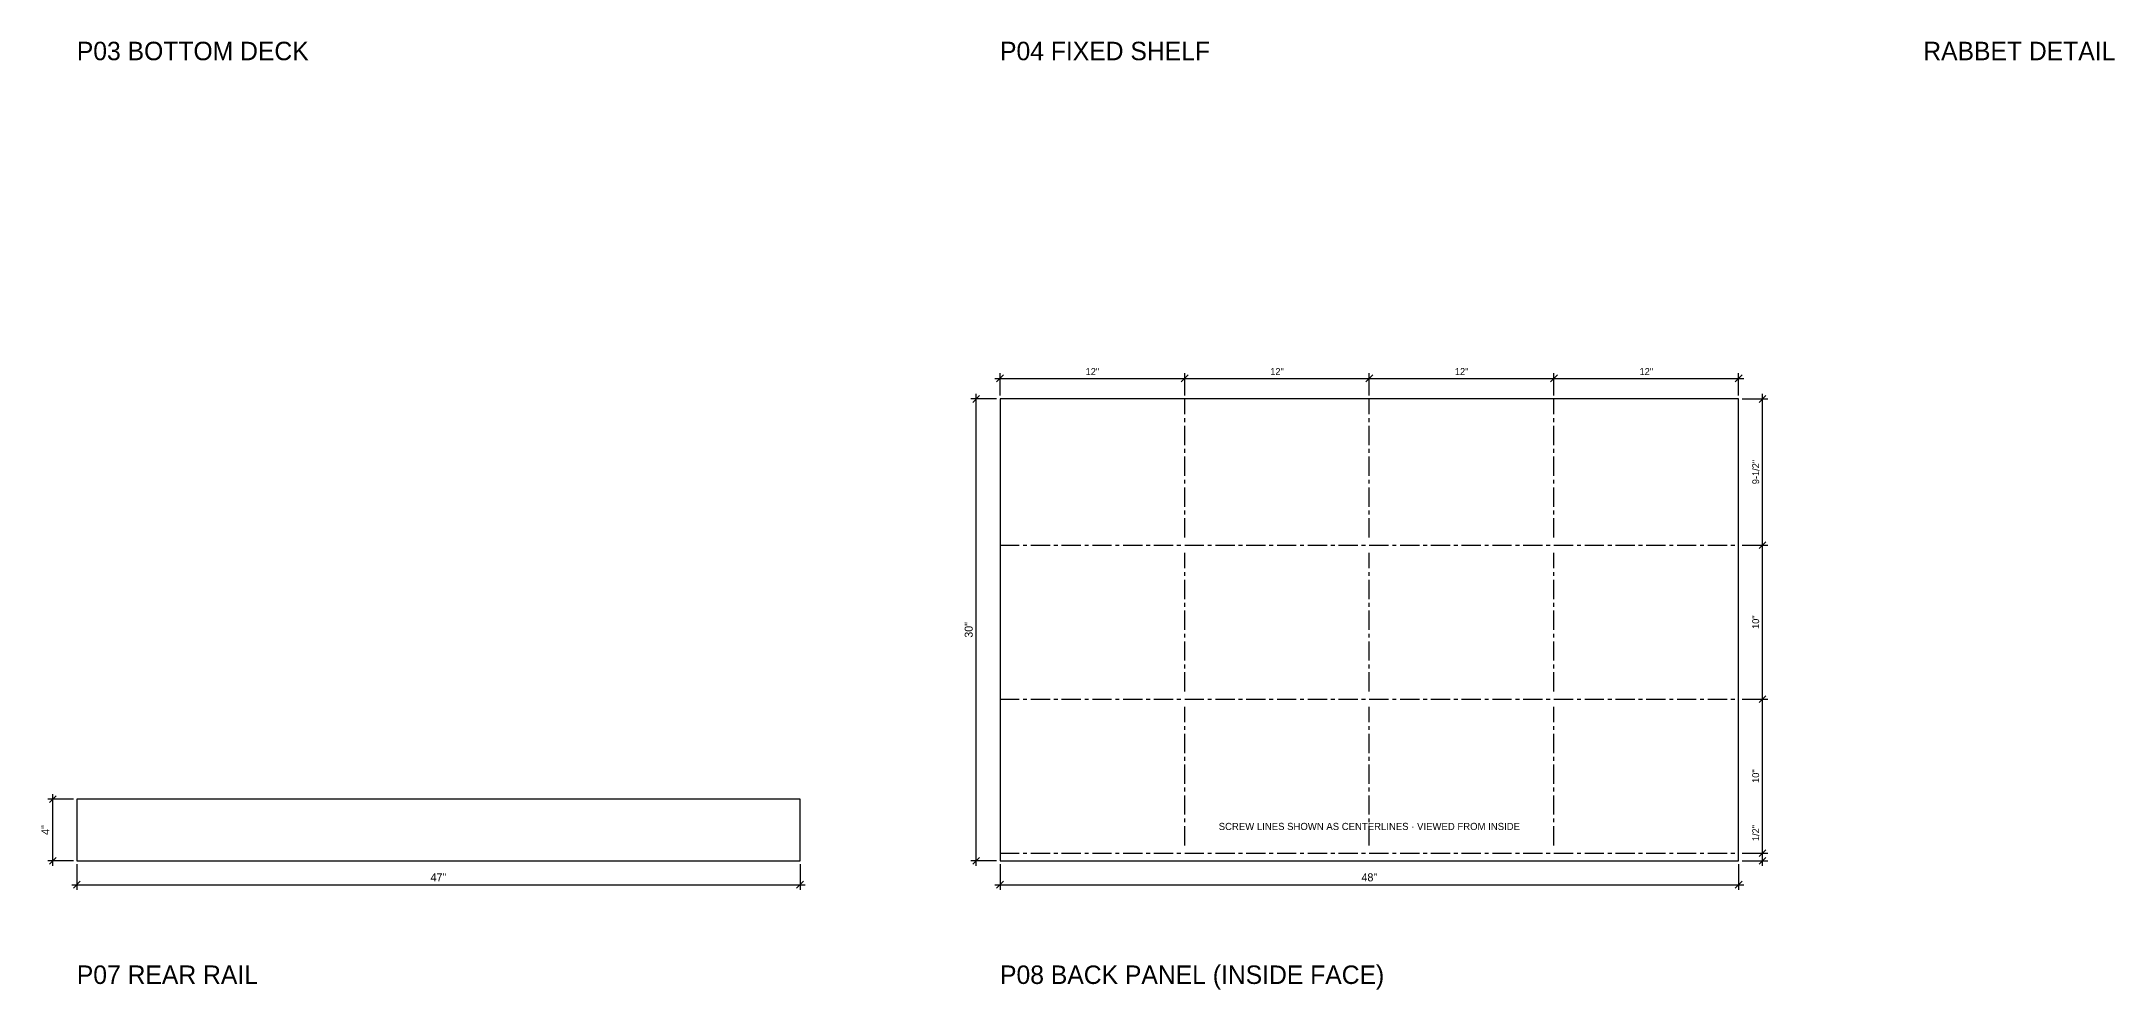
# Model space of a CAD drawing. Header units: inches. Extents: x -5 to 222, y -358 to 40.
# Drawn here: x 87.7 to 222.4, y -238.4 to -176.8 of the extents above; entities that cross this region are included whole.
import ezdxf
from ezdxf.enums import TextEntityAlignment as Align

# ---------------------------------------------------------------- set-up
doc = ezdxf.new("R2010")
doc.units = ezdxf.units.IN
doc.linetypes.add('CENTER', pattern=[2, 1.25, -0.25, 0.25, -0.25])
for name, color, linetype in [('CENTER', 5, 'CENTER'), ('DIM', 3, 'CONTINUOUS'), ('OUTLINE', 7, 'CONTINUOUS'), ('TEXT', 7, 'CONTINUOUS')]:
    doc.layers.add(name, color=color, linetype=linetype)

msp = doc.modelspace()

# ---------------------------------------------------------------- linework, layer by layer
at = {"layer": 'CENTER'}
for p, q in [((162, -209), (162, -200)), ((174, -209), (174, -200)), ((186, -209), (186, -200)), ((150, -209.5), (198, -209.5)), ((162, -219), (162, -210)), ((174, -219), (174, -210)), ((186, -219), (186, -210)), ((150, -219.5), (198, -219.5)), ((162, -229), (162, -220)), ((174, -229), (174, -220)), ((186, -229), (186, -220)), ((150, -229.5), (198, -229.5))]:
    msp.add_line(p, q, dxfattribs=at)
at = {"layer": 'DIM'}
for p, q in [((149.6667, -198.6667), (162.3333, -198.6667)), ((149.7778, -198.8889), (150.2222, -198.4444)), ((150, -199.7778), (150, -198.3333)), ((161.6667, -198.6667), (174.3333, -198.6667)), ((161.7778, -198.8889), (162.2222, -198.4444)), ((161.7778, -198.8889), (162.2222, -198.4444)), ((162, -199.7778), (162, -198.3333)), ((162, -199.7778), (162, -198.3333)), ((173.6667, -198.6667), (186.3333, -198.6667)), ((173.7778, -198.8889), (174.2222, -198.4444)), ((173.7778, -198.8889), (174.2222, -198.4444)), ((174, -199.7778), (174, -198.3333)), ((174, -199.7778), (174, -198.3333)), ((185.6667, -198.6667), (198.3333, -198.6667)), ((185.7778, -198.8889), (186.2222, -198.4444)), ((185.7778, -198.8889), (186.2222, -198.4444)), ((186, -199.7778), (186, -198.3333)), ((186, -199.7778), (186, -198.3333)), ((197.7778, -198.8889), (198.2222, -198.4444)), ((198, -199.7778), (198, -198.3333)), ((149.7778, -200), (148.1111, -200)), ((148.2222, -200.2222), (148.6667, -199.7778)), ((148.4444, -230.3333), (148.4444, -199.6667)), ((198.2222, -200), (199.8889, -200)), ((199.3333, -200.2222), (199.7778, -199.7778)), ((199.5556, -209.8333), (199.5556, -199.6667)), ((198.2222, -209.5), (199.8889, -209.5)), ((198.2222, -209.5), (199.8889, -209.5)), ((199.3333, -209.7222), (199.7778, -209.2778)), ((199.3333, -209.7222), (199.7778, -209.2778)), ((199.5556, -219.8333), (199.5556, -209.1667)), ((198.2222, -219.5), (199.8889, -219.5)), ((198.2222, -219.5), (199.8889, -219.5)), ((199.3333, -219.7222), (199.7778, -219.2778)), ((199.3333, -219.7222), (199.7778, -219.2778)), ((199.5556, -229.8333), (199.5556, -219.1667)), ((89.7778, -226), (88.1111, -226)), ((88.2222, -226.2222), (88.6667, -225.7778)), ((88.4444, -230.3333), (88.4444, -225.6667)), ((89.7778, -230), (88.1111, -230)), ((88.2222, -230.2222), (88.6667, -229.7778)), ((90, -230.2222), (90, -231.8889)), ((137, -230.2222), (137, -231.8889)), ((149.7778, -230), (148.1111, -230)), ((148.2222, -230.2222), (148.6667, -229.7778)), ((150, -230.2222), (150, -231.8889)), ((198, -230.2222), (198, -231.8889)), ((198.2222, -229.5), (199.8889, -229.5)), ((198.2222, -229.5), (199.8889, -229.5)), ((198.2222, -230), (199.8889, -230)), ((199.3333, -229.7222), (199.7778, -229.2778)), ((199.3333, -229.7222), (199.7778, -229.2778)), ((199.3333, -230.2222), (199.7778, -229.7778)), ((199.5556, -230.3333), (199.5556, -229.1667)), ((89.6667, -231.5556), (137.3333, -231.5556)), ((89.7778, -231.7778), (90.2222, -231.3333)), ((136.7778, -231.7778), (137.2222, -231.3333)), ((149.6667, -231.5556), (198.3333, -231.5556)), ((149.7778, -231.7778), (150.2222, -231.3333)), ((197.7778, -231.7778), (198.2222, -231.3333))]:
    msp.add_line(p, q, dxfattribs=at)
at = {"layer": 'OUTLINE'}
for p, q in [((198, -200), (150, -200)), ((150, -200), (150, -230)), ((198, -230), (198, -200)), ((137, -226), (90, -226)), ((90, -226), (90, -230)), ((137, -230), (137, -226)), ((90, -230), (137, -230)), ((150, -230), (198, -230))]:
    msp.add_line(p, q, dxfattribs=at)

# ---------------------------------------------------------------- texts
at = {"layer": 'TEXT'}
for s, p in [('P03 BOTTOM DECK', (90, -178)), ('P04 FIXED SHELF', (150, -178)), ('RABBET DETAIL', (210, -178)), ('P07 REAR RAIL', (90, -238)), ('P08 BACK PANEL (INSIDE FACE)', (150, -238))]:
    msp.add_text(s, height=1.2, dxfattribs=at).set_placement(p)
for s, height, p in [('12"', 0.448, (156, -198.4444)), ('12"', 0.448, (168, -198.4444)), ('12"', 0.448, (180, -198.4444)), ('12"', 0.448, (192, -198.4444)), ('SCREW LINES SHOWN AS CENTERLINES · VIEWED FROM INSIDE', 0.464, (174, -228)), ('47"', 0.52, (113.5, -231.3333)), ('48"', 0.52, (174, -231.3333))]:
    msp.add_text(s, height=height, dxfattribs=at).set_placement(p, align=Align.CENTER)
for s, height, p in [('9-1/2"', 0.448, (199.3333, -204.75)), ('10"', 0.448, (199.3333, -214.5)), ('30"', 0.52, (148.2222, -215)), ('10"', 0.448, (199.3333, -224.5)), ('4"', 0.52, (88.2222, -228)), ('1/2"', 0.448, (199.3333, -228.1978))]:
    msp.add_text(s, height=height, rotation=90, dxfattribs=at).set_placement(p, align=Align.CENTER)

doc.saveas('drawing.dxf')
